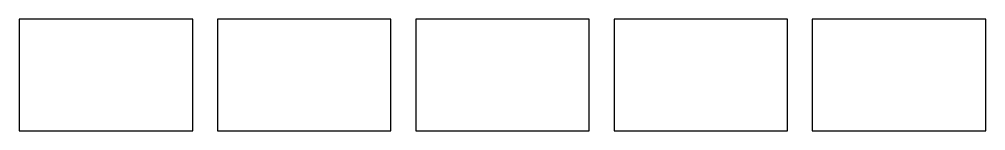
# Model space of a CAD drawing. Extents: x 0 to 19.5, y 0 to 2.2.
import ezdxf

# ---------------------------------------------------------------- set-up
doc = ezdxf.new("R2010")
doc.units = 0
doc.layers.add('PECA', color=1, linetype='Continuous')

msp = doc.modelspace()

# ---------------------------------------------------------------- linework, layer by layer
at = {"layer": 'PECA'}
for points in [[(0, 0), (3.5, 0), (3.5, 2.25), (0, 2.25)], [(4, 0), (7.5, 0), (7.5, 2.25), (4, 2.25)], [(8, 0), (11.5, 0), (11.5, 2.25), (8, 2.25)], [(12, 0), (15.5, 0), (15.5, 2.25), (12, 2.25)], [(16, 0), (19.5, 0), (19.5, 2.25), (16, 2.25)]]:
    msp.add_lwpolyline(points, close=True, dxfattribs=at)

doc.saveas('drawing.dxf')
